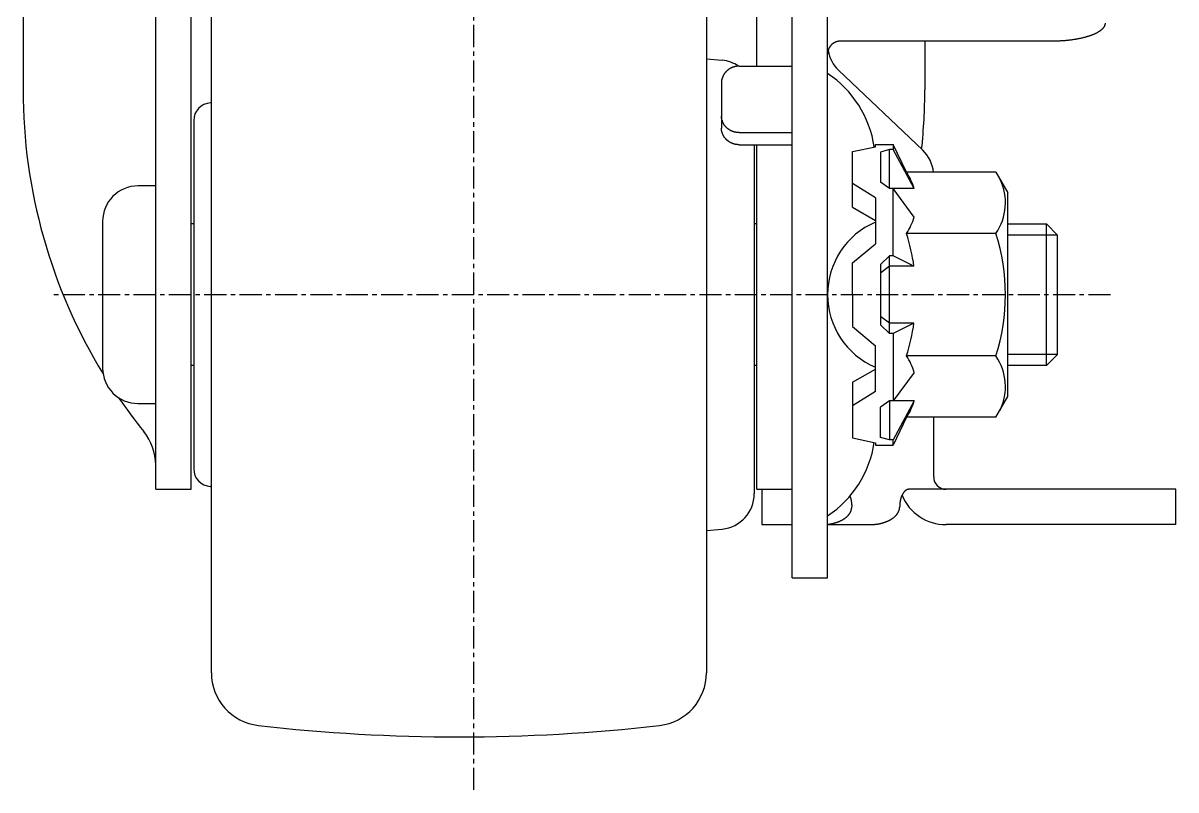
# Model space of a CAD drawing. Extents: x -3218 to -3003, y -139 to 185.
# Drawn here: x -3211 to -3145.8, y -15.2 to 28.2 of the extents above; entities that cross this region are included whole.
import ezdxf

# ---------------------------------------------------------------- set-up
doc = ezdxf.new("R2010")
doc.units = 0
doc.linetypes.add('CENTER', pattern=[2, 1.25, -0.25, 0.25, -0.25])
doc.layers.get('0').update_dxf_attribs({"linetype": 'CONTINUOUS'})
doc.layers.get('DEFPOINTS').update_dxf_attribs({"linetype": 'CONTINUOUS'})
doc.layers.add('CENTER', color=1, linetype='CENTER')

msp = doc.modelspace()

# ---------------------------------------------------------------- linework, layer by layer
at = {"color": 7, "linetype": 'CONTINUOUS'}
for p, q in [((-3211.038, 44.553), (-3211.038, 24.396)), ((-3203.538, 1.813), (-3203.538, 40.853)), ((-3201.538, 1.813), (-3201.538, 40.861)), ((-3169.538, 25.735), (-3169.538, 40.861)), ((-3167.538, -3.187), (-3167.538, 40.853)), ((-3200.388, -8.561), (-3200.388, 34.187)), ((-3172.388, 34.187), (-3172.388, -8.561)), ((-3165.538, -3.187), (-3165.538, 32.22)), ((-3152.838, 27.145), (-3164.838, 27.145)), ((-3160.038, 27.145), (-3160.038, 24.396)), ((-3172.388, 26.146), (-3171.503, 26.064)), ((-3170.538, 25.735), (-3167.538, 25.735)), ((-3160.16, 20.987), (-3164.915, 25.504)), ((-3171.538, 24.796), (-3171.538, 22.232)), ((-3200.388, 23.656), (-3200.44, 23.653)), ((-3201.388, 22.654), (-3201.388, 2.972)), ((-3170.538, 21.976), (-3167.538, 21.976)), ((-3170.538, 21.292), (-3167.538, 21.292)), ((-3169.688, 21.292), (-3169.688, 1.554)), ((-3169.538, 1.813), (-3169.538, 21.292)), ((-3164.138, 20.909), (-3162.838, 21.18)), ((-3164.138, 17.763), (-3164.138, 20.909)), ((-3162.838, 21.18), (-3162.838, 21.313)), ((-3162.838, 21.313), (-3161.838, 21.313)), ((-3162.038, 21.023), (-3162.538, 20.88)), ((-3162.538, 20.88), (-3162.538, 19.167)), ((-3162.038, 18.823), (-3162.038, 21.023)), ((-3161.838, 21.023), (-3162.038, 21.023)), ((-3161.075, 19.741), (-3161.838, 21.313)), ((-3161.838, 21.313), (-3161.838, 21.023)), ((-3160.646, 18.813), (-3161.838, 21.023)), ((-3156.018, 19.741), (-3161.075, 19.741)), ((-3156.018, 19.741), (-3155.338, 18.563)), ((-3203.538, 18.963), (-3204.538, 18.963)), ((-3162.838, 18.295), (-3164.138, 19.105)), ((-3162.038, 18.823), (-3162.538, 19.167)), ((-3162.838, 18.295), (-3162.838, 15.697)), ((-3161.838, 18.823), (-3162.038, 18.823)), ((-3161.838, 15.013), (-3161.838, 18.823)), ((-3160.646, 17.205), (-3161.838, 18.823)), ((-3160.646, 18.813), (-3161.83, 18.813)), ((-3155.338, 7.063), (-3155.338, 18.563)), ((-3164.138, 17.763), (-3162.838, 17.017)), ((-3206.538, 16.963), (-3206.538, 8.663)), ((-3201.388, 16.813), (-3201.538, 16.813)), ((-3169.538, 16.813), (-3169.688, 16.813)), ((-3155.338, 16.813), (-3153.163, 16.813)), ((-3153.163, 8.813), (-3153.163, 16.813)), ((-3153.163, 16.813), (-3152.538, 16.188)), ((-3164.138, 14.617), (-3162.838, 15.697)), ((-3156.018, 16.277), (-3161.075, 16.277)), ((-3152.538, 9.438), (-3152.538, 16.188)), ((-3162.038, 15.013), (-3162.538, 14.526)), ((-3161.838, 15.013), (-3162.038, 15.013)), ((-3162.038, 10.613), (-3162.038, 15.013)), ((-3160.652, 14.421), (-3161.838, 15.013)), ((-3164.138, 12.813), (-3164.138, 14.617)), ((-3162.538, 14.526), (-3162.538, 11.1)), ((-3162.038, 14.421), (-3162.538, 14.037)), ((-3160.652, 14.421), (-3162.038, 14.421)), ((-3164.138, 12.813), (-3164.138, 11.009)), ((-3162.038, 11.205), (-3162.538, 11.589)), ((-3162.038, 10.613), (-3162.538, 11.1)), ((-3160.652, 11.205), (-3162.038, 11.205)), ((-3160.652, 11.205), (-3161.838, 10.613)), ((-3164.138, 11.009), (-3162.838, 9.929)), ((-3161.838, 10.613), (-3162.038, 10.613)), ((-3161.838, 10.613), (-3161.838, 6.803)), ((-3162.838, 7.331), (-3162.838, 9.929)), ((-3156.018, 9.349), (-3161.075, 9.349)), ((-3153.163, 8.813), (-3152.538, 9.438)), ((-3201.388, 8.813), (-3201.538, 8.813)), ((-3169.538, 8.813), (-3169.688, 8.813)), ((-3164.138, 7.863), (-3162.838, 8.609)), ((-3153.163, 8.813), (-3155.338, 8.813)), ((-3164.138, 7.863), (-3164.138, 4.718)), ((-3160.646, 8.421), (-3161.838, 6.803)), ((-3162.838, 7.331), (-3164.138, 6.522)), ((-3204.538, 6.663), (-3203.538, 6.663)), ((-3162.038, 6.803), (-3162.538, 6.46)), ((-3162.038, 6.803), (-3162.038, 4.603)), ((-3161.838, 6.803), (-3162.038, 6.803)), ((-3160.646, 6.813), (-3161.838, 4.603)), ((-3160.646, 6.813), (-3161.83, 6.813)), ((-3156.018, 5.885), (-3155.338, 7.063)), ((-3162.538, 4.746), (-3162.538, 6.46)), ((-3161.075, 5.885), (-3161.838, 4.313)), ((-3156.018, 5.885), (-3161.075, 5.885)), ((-3159.538, 2.513), (-3159.538, 5.885)), ((-3164.138, 4.718), (-3162.838, 4.446)), ((-3162.038, 4.603), (-3162.538, 4.746)), ((-3161.838, 4.603), (-3162.038, 4.603)), ((-3161.838, 4.313), (-3161.838, 4.603)), ((-3162.838, 4.446), (-3162.838, 4.313)), ((-3162.838, 4.313), (-3161.838, 4.313)), ((-3200.388, 1.97), (-3200.44, 1.973)), ((-3203.538, 1.813), (-3201.538, 1.813)), ((-3169.538, 1.813), (-3167.538, 1.813)), ((-3169.254, 1.813), (-3169.254, -0.187)), ((-3145.838, 1.813), (-3160.924, 1.813)), ((-3145.838, -0.187), (-3145.838, 1.813)), ((-3172.388, -0.52), (-3171.503, -0.438)), ((-3169.254, -0.187), (-3167.538, -0.187)), ((-3165.538, -0.187), (-3163.147, -0.187)), ((-3145.838, -0.187), (-3158.838, -0.187)), ((-3167.538, -3.187), (-3165.538, -3.187))]:
    msp.add_line(p, q, dxfattribs=at)
at = {"color": 3, "linetype": 'CONTINUOUS'}
for p, q in [((-3152.538, 16.188), (-3155.338, 16.188)), ((-3152.538, 9.438), (-3155.338, 9.438))]:
    msp.add_line(p, q, dxfattribs=at)
at = {"color": 7, "linetype": 'CONTINUOUS'}
for points in [[(-3149.84, 28.171, 0), (-3149.84, 28.158, 0), (-3149.84, 28.146, 0), (-3149.84, 28.133, 0), (-3149.84, 28.12, 0), (-3149.84, 28.108, 0), (-3149.85, 28.095, 0), (-3149.85, 28.083, 0), (-3149.85, 28.07, 0), (-3149.86, 28.058, 0), (-3149.86, 28.045, 0), (-3149.87, 28.033, 0), (-3149.87, 28.02, 0), (-3149.88, 28.008, 0), (-3149.88, 27.995, 0), (-3149.89, 27.983, 0), (-3149.9, 27.971, 0), (-3149.9, 27.958, 0), (-3149.91, 27.946, 0), (-3149.92, 27.934, 0), (-3149.93, 27.922, 0), (-3149.94, 27.909, 0), (-3149.95, 27.897, 0), (-3149.96, 27.885, 0), (-3149.97, 27.873, 0), (-3149.98, 27.861, 0), (-3149.99, 27.849, 0), (-3150, 27.837, 0), (-3150.01, 27.825, 0), (-3150.03, 27.813, 0), (-3150.04, 27.802, 0), (-3150.05, 27.79, 0), (-3150.07, 27.778, 0), (-3150.08, 27.767, 0), (-3150.1, 27.755, 0), (-3150.11, 27.744, 0), (-3150.13, 27.732, 0), (-3150.14, 27.721, 0), (-3150.16, 27.709, 0), (-3150.17, 27.698, 0), (-3150.19, 27.687, 0), (-3150.21, 27.676, 0), (-3150.23, 27.665, 0), (-3150.25, 27.654, 0), (-3150.26, 27.643, 0), (-3150.28, 27.633, 0), (-3150.3, 27.622, 0), (-3150.32, 27.611, 0), (-3150.34, 27.601, 0), (-3150.36, 27.59, 0), (-3150.39, 27.58, 0), (-3150.41, 27.57, 0), (-3150.43, 27.56, 0), (-3150.45, 27.549, 0), (-3150.47, 27.54, 0), (-3150.5, 27.53, 0), (-3150.52, 27.52, 0), (-3150.54, 27.51, 0), (-3150.57, 27.501, 0), (-3150.59, 27.491, 0), (-3150.61, 27.482, 0), (-3150.64, 27.473, 0), (-3150.67, 27.463, 0), (-3150.69, 27.454, 0), (-3150.72, 27.445, 0), (-3150.74, 27.436, 0), (-3150.77, 27.428, 0), (-3150.8, 27.419, 0), (-3150.82, 27.411, 0), (-3150.85, 27.402, 0), (-3150.88, 27.394, 0), (-3150.91, 27.386, 0), (-3150.93, 27.378, 0), (-3150.96, 27.37, 0), (-3150.99, 27.362, 0), (-3151.02, 27.354, 0), (-3151.05, 27.347, 0), (-3151.08, 27.339, 0), (-3151.11, 27.332, 0), (-3151.14, 27.325, 0), (-3151.17, 27.318, 0), (-3151.2, 27.311, 0), (-3151.23, 27.304, 0), (-3151.26, 27.297, 0), (-3151.3, 27.291, 0), (-3151.33, 27.284, 0), (-3151.36, 27.278, 0), (-3151.39, 27.272, 0), (-3151.42, 27.266, 0), (-3151.46, 27.26, 0), (-3151.49, 27.254, 0), (-3151.52, 27.249, 0), (-3151.56, 27.243, 0), (-3151.59, 27.238, 0), (-3151.62, 27.233, 0), (-3151.66, 27.228, 0), (-3151.69, 27.223, 0), (-3151.72, 27.218, 0), (-3151.76, 27.213, 0), (-3151.79, 27.209, 0), (-3151.83, 27.205, 0), (-3151.86, 27.201, 0), (-3151.9, 27.197, 0), (-3151.93, 27.193, 0), (-3151.97, 27.189, 0), (-3152, 27.185, 0), (-3152.04, 27.182, 0), (-3152.07, 27.179, 0), (-3152.11, 27.175, 0), (-3152.14, 27.172, 0), (-3152.18, 27.17, 0), (-3152.22, 27.167, 0), (-3152.25, 27.165, 0), (-3152.29, 27.162, 0), (-3152.32, 27.16, 0), (-3152.36, 27.158, 0), (-3152.4, 27.156, 0), (-3152.43, 27.154, 0), (-3152.47, 27.152, 0), (-3152.51, 27.151, 0), (-3152.54, 27.15, 0), (-3152.58, 27.149, 0), (-3152.62, 27.148, 0), (-3152.65, 27.147, 0), (-3152.69, 27.146, 0), (-3152.73, 27.145, 0), (-3152.76, 27.145, 0), (-3152.8, 27.145, 0), (-3152.84, 27.145, 0)], [(-3164.84, 27.145, 0), (-3164.85, 27.145, 0), (-3164.86, 27.145, 0), (-3164.86, 27.144, 0), (-3164.87, 27.144, 0), (-3164.88, 27.143, 0), (-3164.89, 27.143, 0), (-3164.9, 27.142, 0), (-3164.91, 27.141, 0), (-3164.91, 27.14, 0), (-3164.92, 27.139, 0), (-3164.93, 27.138, 0), (-3164.94, 27.137, 0), (-3164.95, 27.135, 0), (-3164.96, 27.134, 0), (-3164.97, 27.132, 0), (-3164.97, 27.131, 0), (-3164.98, 27.129, 0), (-3164.99, 27.127, 0), (-3165, 27.125, 0), (-3165.01, 27.123, 0), (-3165.02, 27.12, 0), (-3165.02, 27.118, 0), (-3165.03, 27.116, 0), (-3165.04, 27.113, 0), (-3165.05, 27.11, 0), (-3165.06, 27.108, 0), (-3165.07, 27.105, 0), (-3165.07, 27.102, 0), (-3165.08, 27.099, 0), (-3165.09, 27.095, 0), (-3165.1, 27.092, 0), (-3165.11, 27.088, 0), (-3165.11, 27.085, 0), (-3165.12, 27.081, 0), (-3165.13, 27.078, 0), (-3165.14, 27.074, 0), (-3165.14, 27.07, 0), (-3165.15, 27.066, 0), (-3165.16, 27.062, 0), (-3165.17, 27.058, 0), (-3165.18, 27.053, 0), (-3165.18, 27.049, 0), (-3165.19, 27.044, 0), (-3165.2, 27.04, 0), (-3165.21, 27.035, 0), (-3165.21, 27.03, 0), (-3165.22, 27.025, 0), (-3165.23, 27.02, 0), (-3165.23, 27.015, 0), (-3165.24, 27.01, 0), (-3165.25, 27.005, 0), (-3165.25, 26.999, 0), (-3165.26, 26.994, 0), (-3165.27, 26.988, 0), (-3165.28, 26.983, 0), (-3165.28, 26.977, 0), (-3165.29, 26.971, 0), (-3165.3, 26.965, 0), (-3165.3, 26.959, 0), (-3165.31, 26.953, 0), (-3165.31, 26.947, 0), (-3165.32, 26.941, 0), (-3165.33, 26.935, 0), (-3165.33, 26.928, 0), (-3165.34, 26.922, 0), (-3165.34, 26.915, 0), (-3165.35, 26.909, 0), (-3165.36, 26.902, 0), (-3165.36, 26.895, 0), (-3165.37, 26.888, 0), (-3165.37, 26.881, 0), (-3165.38, 26.875, 0), (-3165.38, 26.867, 0), (-3165.39, 26.86, 0), (-3165.39, 26.853, 0), (-3165.4, 26.846, 0), (-3165.41, 26.839, 0), (-3165.41, 26.831, 0), (-3165.42, 26.824, 0), (-3165.42, 26.816, 0), (-3165.42, 26.809, 0), (-3165.43, 26.801, 0), (-3165.43, 26.793, 0), (-3165.44, 26.786, 0), (-3165.44, 26.778, 0), (-3165.45, 26.77, 0), (-3165.45, 26.762, 0), (-3165.46, 26.754, 0), (-3165.46, 26.746, 0), (-3165.46, 26.738, 0), (-3165.47, 26.73, 0), (-3165.47, 26.722, 0), (-3165.47, 26.713, 0), (-3165.48, 26.705, 0), (-3165.48, 26.697, 0), (-3165.48, 26.689, 0), (-3165.49, 26.68, 0), (-3165.49, 26.672, 0), (-3165.49, 26.663, 0), (-3165.5, 26.655, 0), (-3165.5, 26.646, 0), (-3165.5, 26.637, 0), (-3165.51, 26.629, 0), (-3165.51, 26.62, 0), (-3165.51, 26.611, 0), (-3165.51, 26.603, 0), (-3165.51, 26.594, 0), (-3165.52, 26.585, 0), (-3165.52, 26.576, 0), (-3165.52, 26.568, 0), (-3165.52, 26.559, 0), (-3165.52, 26.55, 0), (-3165.53, 26.541, 0), (-3165.53, 26.532, 0), (-3165.53, 26.523, 0), (-3165.53, 26.514, 0), (-3165.53, 26.505, 0), (-3165.53, 26.496, 0), (-3165.53, 26.487, 0), (-3165.53, 26.478, 0), (-3165.54, 26.469, 0), (-3165.54, 26.46, 0), (-3165.54, 26.451, 0), (-3165.54, 26.442, 0), (-3165.54, 26.433, 0), (-3165.54, 26.424, 0), (-3165.54, 26.415, 0), (-3165.54, 26.406, 0)], [(-3170.54, 25.735, 0), (-3170.55, 25.735, 0), (-3170.56, 25.735, 0), (-3170.57, 25.735, 0), (-3170.59, 25.734, 0), (-3170.6, 25.733, 0), (-3170.61, 25.733, 0), (-3170.62, 25.732, 0), (-3170.64, 25.731, 0), (-3170.65, 25.73, 0), (-3170.66, 25.728, 0), (-3170.67, 25.727, 0), (-3170.68, 25.725, 0), (-3170.7, 25.723, 0), (-3170.71, 25.721, 0), (-3170.72, 25.719, 0), (-3170.73, 25.717, 0), (-3170.74, 25.715, 0), (-3170.76, 25.712, 0), (-3170.77, 25.71, 0), (-3170.78, 25.707, 0), (-3170.79, 25.704, 0), (-3170.8, 25.701, 0), (-3170.82, 25.698, 0), (-3170.83, 25.695, 0), (-3170.84, 25.691, 0), (-3170.85, 25.688, 0), (-3170.86, 25.684, 0), (-3170.87, 25.68, 0), (-3170.89, 25.676, 0), (-3170.9, 25.672, 0), (-3170.91, 25.668, 0), (-3170.92, 25.664, 0), (-3170.93, 25.659, 0), (-3170.94, 25.655, 0), (-3170.95, 25.65, 0), (-3170.97, 25.645, 0), (-3170.98, 25.64, 0), (-3170.99, 25.635, 0), (-3171, 25.63, 0), (-3171.01, 25.624, 0), (-3171.02, 25.619, 0), (-3171.03, 25.613, 0), (-3171.04, 25.607, 0), (-3171.05, 25.602, 0), (-3171.06, 25.596, 0), (-3171.07, 25.589, 0), (-3171.08, 25.583, 0), (-3171.09, 25.577, 0), (-3171.1, 25.57, 0), (-3171.11, 25.564, 0), (-3171.12, 25.557, 0), (-3171.13, 25.55, 0), (-3171.14, 25.543, 0), (-3171.15, 25.536, 0), (-3171.16, 25.529, 0), (-3171.17, 25.522, 0), (-3171.18, 25.515, 0), (-3171.19, 25.507, 0), (-3171.2, 25.5, 0), (-3171.21, 25.492, 0), (-3171.22, 25.484, 0), (-3171.23, 25.476, 0), (-3171.24, 25.468, 0), (-3171.24, 25.46, 0), (-3171.25, 25.452, 0), (-3171.26, 25.444, 0), (-3171.27, 25.435, 0), (-3171.28, 25.427, 0), (-3171.29, 25.418, 0), (-3171.3, 25.409, 0), (-3171.3, 25.401, 0), (-3171.31, 25.392, 0), (-3171.32, 25.383, 0), (-3171.33, 25.374, 0), (-3171.33, 25.364, 0), (-3171.34, 25.355, 0), (-3171.35, 25.346, 0), (-3171.36, 25.337, 0), (-3171.36, 25.327, 0), (-3171.37, 25.318, 0), (-3171.38, 25.308, 0), (-3171.38, 25.298, 0), (-3171.39, 25.288, 0), (-3171.4, 25.279, 0), (-3171.4, 25.269, 0), (-3171.41, 25.259, 0), (-3171.41, 25.249, 0), (-3171.42, 25.238, 0), (-3171.43, 25.228, 0), (-3171.43, 25.218, 0), (-3171.44, 25.208, 0), (-3171.44, 25.197, 0), (-3171.45, 25.187, 0), (-3171.45, 25.176, 0), (-3171.46, 25.166, 0), (-3171.46, 25.155, 0), (-3171.47, 25.145, 0), (-3171.47, 25.134, 0), (-3171.48, 25.123, 0), (-3171.48, 25.112, 0), (-3171.48, 25.101, 0), (-3171.49, 25.09, 0), (-3171.49, 25.079, 0), (-3171.49, 25.068, 0), (-3171.5, 25.057, 0), (-3171.5, 25.046, 0), (-3171.5, 25.035, 0), (-3171.51, 25.024, 0), (-3171.51, 25.013, 0), (-3171.51, 25.001, 0), (-3171.52, 24.99, 0), (-3171.52, 24.979, 0), (-3171.52, 24.968, 0), (-3171.52, 24.956, 0), (-3171.53, 24.945, 0), (-3171.53, 24.933, 0), (-3171.53, 24.922, 0), (-3171.53, 24.911, 0), (-3171.53, 24.899, 0), (-3171.53, 24.888, 0), (-3171.53, 24.876, 0), (-3171.54, 24.865, 0), (-3171.54, 24.853, 0), (-3171.54, 24.842, 0), (-3171.54, 24.83, 0), (-3171.54, 24.819, 0), (-3171.54, 24.807, 0), (-3171.54, 24.796, 0)], [(-3170.54, 21.977, 0), (-3170.55, 21.977, 0), (-3170.56, 21.977, 0), (-3170.57, 21.977, 0), (-3170.59, 21.978, 0), (-3170.6, 21.978, 0), (-3170.61, 21.979, 0), (-3170.62, 21.98, 0), (-3170.64, 21.981, 0), (-3170.65, 21.982, 0), (-3170.66, 21.983, 0), (-3170.67, 21.985, 0), (-3170.68, 21.987, 0), (-3170.7, 21.988, 0), (-3170.71, 21.99, 0), (-3170.72, 21.992, 0), (-3170.73, 21.994, 0), (-3170.74, 21.997, 0), (-3170.76, 21.999, 0), (-3170.77, 22.002, 0), (-3170.78, 22.005, 0), (-3170.79, 22.008, 0), (-3170.8, 22.011, 0), (-3170.82, 22.014, 0), (-3170.83, 22.017, 0), (-3170.84, 22.02, 0), (-3170.85, 22.024, 0), (-3170.86, 22.028, 0), (-3170.87, 22.031, 0), (-3170.89, 22.035, 0), (-3170.9, 22.039, 0), (-3170.91, 22.044, 0), (-3170.92, 22.048, 0), (-3170.93, 22.052, 0), (-3170.94, 22.057, 0), (-3170.95, 22.062, 0), (-3170.97, 22.067, 0), (-3170.98, 22.072, 0), (-3170.99, 22.077, 0), (-3171, 22.082, 0), (-3171.01, 22.087, 0), (-3171.02, 22.093, 0), (-3171.03, 22.099, 0), (-3171.04, 22.104, 0), (-3171.05, 22.11, 0), (-3171.06, 22.116, 0), (-3171.07, 22.122, 0), (-3171.08, 22.128, 0), (-3171.09, 22.135, 0), (-3171.1, 22.141, 0), (-3171.11, 22.148, 0), (-3171.12, 22.155, 0), (-3171.13, 22.161, 0), (-3171.14, 22.168, 0), (-3171.15, 22.175, 0), (-3171.16, 22.183, 0), (-3171.17, 22.19, 0), (-3171.18, 22.197, 0), (-3171.19, 22.205, 0), (-3171.2, 22.212, 0), (-3171.21, 22.22, 0), (-3171.22, 22.228, 0), (-3171.23, 22.236, 0), (-3171.24, 22.244, 0), (-3171.24, 22.252, 0), (-3171.25, 22.26, 0), (-3171.26, 22.268, 0), (-3171.27, 22.277, 0), (-3171.28, 22.285, 0), (-3171.29, 22.294, 0), (-3171.3, 22.302, 0), (-3171.3, 22.311, 0), (-3171.31, 22.32, 0), (-3171.32, 22.329, 0), (-3171.33, 22.338, 0), (-3171.33, 22.347, 0), (-3171.34, 22.356, 0), (-3171.35, 22.366, 0), (-3171.36, 22.375, 0), (-3171.36, 22.384, 0), (-3171.37, 22.394, 0), (-3171.38, 22.404, 0), (-3171.38, 22.413, 0), (-3171.39, 22.423, 0), (-3171.4, 22.433, 0), (-3171.4, 22.443, 0), (-3171.41, 22.453, 0), (-3171.41, 22.463, 0), (-3171.42, 22.473, 0), (-3171.43, 22.483, 0), (-3171.43, 22.494, 0), (-3171.44, 22.504, 0), (-3171.44, 22.514, 0), (-3171.45, 22.525, 0), (-3171.45, 22.535, 0), (-3171.46, 22.546, 0), (-3171.46, 22.557, 0), (-3171.47, 22.567, 0), (-3171.47, 22.578, 0), (-3171.48, 22.589, 0), (-3171.48, 22.6, 0), (-3171.48, 22.61, 0), (-3171.49, 22.621, 0), (-3171.49, 22.632, 0), (-3171.49, 22.643, 0), (-3171.5, 22.654, 0), (-3171.5, 22.666, 0), (-3171.5, 22.677, 0), (-3171.51, 22.688, 0), (-3171.51, 22.699, 0), (-3171.51, 22.71, 0), (-3171.52, 22.721, 0), (-3171.52, 22.733, 0), (-3171.52, 22.744, 0), (-3171.52, 22.756, 0), (-3171.53, 22.767, 0), (-3171.53, 22.778, 0), (-3171.53, 22.79, 0), (-3171.53, 22.801, 0), (-3171.53, 22.813, 0), (-3171.53, 22.824, 0), (-3171.53, 22.835, 0), (-3171.54, 22.847, 0), (-3171.54, 22.858, 0), (-3171.54, 22.87, 0), (-3171.54, 22.882, 0), (-3171.54, 22.893, 0), (-3171.54, 22.905, 0), (-3171.54, 22.916, 0)], [(-3170.54, 21.292, 0), (-3170.55, 21.293, 0), (-3170.56, 21.293, 0), (-3170.57, 21.293, 0), (-3170.59, 21.294, 0), (-3170.6, 21.294, 0), (-3170.61, 21.295, 0), (-3170.62, 21.296, 0), (-3170.64, 21.297, 0), (-3170.65, 21.298, 0), (-3170.66, 21.299, 0), (-3170.67, 21.301, 0), (-3170.68, 21.303, 0), (-3170.7, 21.304, 0), (-3170.71, 21.306, 0), (-3170.72, 21.308, 0), (-3170.73, 21.311, 0), (-3170.74, 21.313, 0), (-3170.76, 21.315, 0), (-3170.77, 21.318, 0), (-3170.78, 21.321, 0), (-3170.79, 21.323, 0), (-3170.8, 21.326, 0), (-3170.82, 21.33, 0), (-3170.83, 21.333, 0), (-3170.84, 21.336, 0), (-3170.85, 21.34, 0), (-3170.86, 21.343, 0), (-3170.87, 21.347, 0), (-3170.89, 21.351, 0), (-3170.9, 21.355, 0), (-3170.91, 21.36, 0), (-3170.92, 21.364, 0), (-3170.93, 21.368, 0), (-3170.94, 21.373, 0), (-3170.95, 21.378, 0), (-3170.97, 21.383, 0), (-3170.98, 21.388, 0), (-3170.99, 21.393, 0), (-3171, 21.398, 0), (-3171.01, 21.403, 0), (-3171.02, 21.409, 0), (-3171.03, 21.415, 0), (-3171.04, 21.42, 0), (-3171.05, 21.426, 0), (-3171.06, 21.432, 0), (-3171.07, 21.438, 0), (-3171.08, 21.444, 0), (-3171.09, 21.451, 0), (-3171.1, 21.457, 0), (-3171.11, 21.464, 0), (-3171.12, 21.471, 0), (-3171.13, 21.477, 0), (-3171.14, 21.484, 0), (-3171.15, 21.491, 0), (-3171.16, 21.498, 0), (-3171.17, 21.506, 0), (-3171.18, 21.513, 0), (-3171.19, 21.521, 0), (-3171.2, 21.528, 0), (-3171.21, 21.536, 0), (-3171.22, 21.544, 0), (-3171.23, 21.552, 0), (-3171.24, 21.56, 0), (-3171.24, 21.568, 0), (-3171.25, 21.576, 0), (-3171.26, 21.584, 0), (-3171.27, 21.593, 0), (-3171.28, 21.601, 0), (-3171.29, 21.61, 0), (-3171.3, 21.618, 0), (-3171.3, 21.627, 0), (-3171.31, 21.636, 0), (-3171.32, 21.645, 0), (-3171.33, 21.654, 0), (-3171.33, 21.663, 0), (-3171.34, 21.672, 0), (-3171.35, 21.682, 0), (-3171.36, 21.691, 0), (-3171.36, 21.701, 0), (-3171.37, 21.71, 0), (-3171.38, 21.72, 0), (-3171.38, 21.729, 0), (-3171.39, 21.739, 0), (-3171.4, 21.749, 0), (-3171.4, 21.759, 0), (-3171.41, 21.769, 0), (-3171.41, 21.779, 0), (-3171.42, 21.789, 0), (-3171.43, 21.799, 0), (-3171.43, 21.81, 0), (-3171.44, 21.82, 0), (-3171.44, 21.83, 0), (-3171.45, 21.841, 0), (-3171.45, 21.851, 0), (-3171.46, 21.862, 0), (-3171.46, 21.872, 0), (-3171.47, 21.883, 0), (-3171.47, 21.894, 0), (-3171.48, 21.905, 0), (-3171.48, 21.916, 0), (-3171.48, 21.926, 0), (-3171.49, 21.937, 0), (-3171.49, 21.948, 0), (-3171.49, 21.959, 0), (-3171.5, 21.97, 0), (-3171.5, 21.982, 0), (-3171.5, 21.993, 0), (-3171.51, 22.004, 0), (-3171.51, 22.015, 0), (-3171.51, 22.026, 0), (-3171.52, 22.038, 0), (-3171.52, 22.049, 0), (-3171.52, 22.06, 0), (-3171.52, 22.072, 0), (-3171.53, 22.083, 0), (-3171.53, 22.094, 0), (-3171.53, 22.106, 0), (-3171.53, 22.117, 0), (-3171.53, 22.128, 0), (-3171.53, 22.14, 0), (-3171.53, 22.151, 0), (-3171.54, 22.163, 0), (-3171.54, 22.174, 0), (-3171.54, 22.186, 0), (-3171.54, 22.198, 0), (-3171.54, 22.209, 0), (-3171.54, 22.221, 0), (-3171.54, 22.232, 0)], [(-3164.28, 1.42, 0), (-3164.28, 1.416, 0), (-3164.28, 1.412, 0), (-3164.28, 1.408, 0), (-3164.27, 1.404, 0), (-3164.27, 1.4, 0), (-3164.27, 1.396, 0), (-3164.27, 1.391, 0), (-3164.27, 1.387, 0), (-3164.27, 1.383, 0), (-3164.27, 1.379, 0), (-3164.26, 1.375, 0), (-3164.26, 1.37, 0), (-3164.26, 1.366, 0), (-3164.26, 1.362, 0), (-3164.26, 1.358, 0), (-3164.26, 1.353, 0), (-3164.25, 1.349, 0), (-3164.25, 1.345, 0), (-3164.25, 1.34, 0), (-3164.25, 1.336, 0), (-3164.25, 1.332, 0), (-3164.25, 1.327, 0), (-3164.25, 1.323, 0), (-3164.24, 1.319, 0), (-3164.24, 1.314, 0), (-3164.24, 1.31, 0), (-3164.24, 1.305, 0), (-3164.24, 1.301, 0), (-3164.24, 1.297, 0), (-3164.24, 1.292, 0), (-3164.24, 1.288, 0), (-3164.23, 1.283, 0), (-3164.23, 1.279, 0), (-3164.23, 1.274, 0), (-3164.23, 1.27, 0), (-3164.23, 1.265, 0), (-3164.23, 1.26, 0), (-3164.23, 1.256, 0), (-3164.23, 1.251, 0), (-3164.22, 1.247, 0), (-3164.22, 1.242, 0), (-3164.22, 1.238, 0), (-3164.22, 1.233, 0), (-3164.22, 1.228, 0), (-3164.22, 1.224, 0), (-3164.22, 1.219, 0), (-3164.22, 1.214, 0), (-3164.21, 1.21, 0), (-3164.21, 1.205, 0), (-3164.21, 1.2, 0), (-3164.21, 1.196, 0), (-3164.21, 1.191, 0), (-3164.21, 1.186, 0), (-3164.21, 1.181, 0), (-3164.21, 1.177, 0), (-3164.21, 1.172, 0), (-3164.21, 1.167, 0), (-3164.2, 1.162, 0), (-3164.2, 1.158, 0), (-3164.2, 1.153, 0), (-3164.2, 1.148, 0), (-3164.2, 1.143, 0), (-3164.2, 1.138, 0), (-3164.2, 1.134, 0), (-3164.2, 1.129, 0), (-3164.2, 1.124, 0), (-3164.2, 1.119, 0), (-3164.2, 1.114, 0), (-3164.19, 1.109, 0), (-3164.19, 1.104, 0), (-3164.19, 1.1, 0), (-3164.19, 1.095, 0), (-3164.19, 1.09, 0), (-3164.19, 1.085, 0), (-3164.19, 1.08, 0), (-3164.19, 1.075, 0), (-3164.19, 1.07, 0), (-3164.19, 1.065, 0), (-3164.19, 1.06, 0), (-3164.19, 1.055, 0), (-3164.19, 1.05, 0), (-3164.19, 1.045, 0), (-3164.18, 1.04, 0), (-3164.18, 1.035, 0), (-3164.18, 1.03, 0), (-3164.18, 1.026, 0), (-3164.18, 1.021, 0), (-3164.18, 1.016, 0), (-3164.18, 1.011, 0), (-3164.18, 1.006, 0), (-3164.18, 1.001, 0), (-3164.18, 0.996, 0), (-3164.18, 0.991, 0), (-3164.18, 0.986, 0), (-3164.18, 0.98, 0), (-3164.18, 0.975, 0), (-3164.18, 0.97, 0), (-3164.18, 0.965, 0), (-3164.18, 0.96, 0), (-3164.18, 0.955, 0), (-3164.18, 0.95, 0), (-3164.18, 0.945, 0), (-3164.17, 0.94, 0), (-3164.17, 0.935, 0), (-3164.17, 0.93, 0), (-3164.17, 0.925, 0), (-3164.17, 0.92, 0), (-3164.17, 0.915, 0), (-3164.17, 0.91, 0), (-3164.17, 0.905, 0), (-3164.17, 0.9, 0), (-3164.17, 0.895, 0), (-3164.17, 0.889, 0), (-3164.17, 0.884, 0), (-3164.17, 0.879, 0), (-3164.17, 0.874, 0), (-3164.17, 0.869, 0), (-3164.17, 0.864, 0), (-3164.17, 0.859, 0), (-3164.17, 0.854, 0), (-3164.17, 0.849, 0), (-3164.17, 0.844, 0), (-3164.17, 0.839, 0), (-3164.17, 0.833, 0), (-3164.17, 0.828, 0), (-3164.17, 0.823, 0), (-3164.17, 0.818, 0), (-3164.17, 0.813, 0)], [(-3160.92, 1.813, 0), (-3160.93, 1.813, 0), (-3160.94, 1.813, 0), (-3160.94, 1.812, 0), (-3160.95, 1.812, 0), (-3160.96, 1.811, 0), (-3160.96, 1.81, 0), (-3160.97, 1.809, 0), (-3160.98, 1.808, 0), (-3160.98, 1.807, 0), (-3160.99, 1.806, 0), (-3161, 1.804, 0), (-3161, 1.802, 0), (-3161.01, 1.8, 0), (-3161.02, 1.798, 0), (-3161.02, 1.796, 0), (-3161.03, 1.794, 0), (-3161.04, 1.791, 0), (-3161.04, 1.789, 0), (-3161.05, 1.786, 0), (-3161.06, 1.783, 0), (-3161.06, 1.78, 0), (-3161.07, 1.777, 0), (-3161.07, 1.774, 0), (-3161.08, 1.77, 0), (-3161.09, 1.766, 0), (-3161.09, 1.763, 0), (-3161.1, 1.759, 0), (-3161.11, 1.755, 0), (-3161.11, 1.75, 0), (-3161.12, 1.746, 0), (-3161.12, 1.742, 0), (-3161.13, 1.737, 0), (-3161.14, 1.732, 0), (-3161.14, 1.727, 0), (-3161.15, 1.722, 0), (-3161.15, 1.717, 0), (-3161.16, 1.712, 0), (-3161.17, 1.706, 0), (-3161.17, 1.701, 0), (-3161.18, 1.695, 0), (-3161.18, 1.689, 0), (-3161.19, 1.683, 0), (-3161.2, 1.677, 0), (-3161.2, 1.671, 0), (-3161.21, 1.664, 0), (-3161.21, 1.658, 0), (-3161.22, 1.651, 0), (-3161.22, 1.645, 0), (-3161.23, 1.638, 0), (-3161.24, 1.631, 0), (-3161.24, 1.624, 0), (-3161.25, 1.616, 0), (-3161.25, 1.609, 0), (-3161.26, 1.601, 0), (-3161.26, 1.594, 0), (-3161.27, 1.586, 0), (-3161.27, 1.578, 0), (-3161.28, 1.57, 0), (-3161.28, 1.562, 0), (-3161.29, 1.554, 0), (-3161.29, 1.546, 0), (-3161.3, 1.537, 0), (-3161.3, 1.529, 0), (-3161.31, 1.52, 0), (-3161.31, 1.511, 0), (-3161.32, 1.503, 0), (-3161.32, 1.494, 0), (-3161.32, 1.485, 0), (-3161.33, 1.476, 0), (-3161.33, 1.466, 0), (-3161.34, 1.457, 0), (-3161.34, 1.447, 0), (-3161.35, 1.438, 0), (-3161.35, 1.428, 0), (-3161.35, 1.419, 0), (-3161.36, 1.409, 0), (-3161.36, 1.399, 0), (-3161.37, 1.389, 0), (-3161.37, 1.379, 0), (-3161.37, 1.369, 0), (-3161.38, 1.358, 0), (-3161.38, 1.348, 0), (-3161.38, 1.338, 0), (-3161.39, 1.327, 0), (-3161.39, 1.317, 0), (-3161.39, 1.306, 0), (-3161.4, 1.295, 0), (-3161.4, 1.284, 0), (-3161.4, 1.274, 0), (-3161.41, 1.263, 0), (-3161.41, 1.252, 0), (-3161.41, 1.241, 0), (-3161.42, 1.23, 0), (-3161.42, 1.218, 0), (-3161.42, 1.207, 0), (-3161.42, 1.196, 0), (-3161.43, 1.184, 0), (-3161.43, 1.173, 0), (-3161.43, 1.162, 0), (-3161.43, 1.15, 0), (-3161.44, 1.138, 0), (-3161.44, 1.127, 0), (-3161.44, 1.115, 0), (-3161.44, 1.103, 0), (-3161.44, 1.092, 0), (-3161.45, 1.08, 0), (-3161.45, 1.068, 0), (-3161.45, 1.056, 0), (-3161.45, 1.044, 0), (-3161.45, 1.032, 0), (-3161.45, 1.02, 0), (-3161.45, 1.008, 0), (-3161.46, 0.996, 0), (-3161.46, 0.984, 0), (-3161.46, 0.972, 0), (-3161.46, 0.96, 0), (-3161.46, 0.948, 0), (-3161.46, 0.935, 0), (-3161.46, 0.923, 0), (-3161.46, 0.911, 0), (-3161.46, 0.899, 0), (-3161.46, 0.887, 0), (-3161.46, 0.874, 0), (-3161.46, 0.862, 0), (-3161.46, 0.85, 0), (-3161.46, 0.838, 0), (-3161.46, 0.825, 0), (-3161.46, 0.813, 0)], [(-3165.54, -0.169, 0), (-3165.52, -0.167, 0), (-3165.5, -0.165, 0), (-3165.48, -0.163, 0), (-3165.47, -0.16, 0), (-3165.45, -0.158, 0), (-3165.43, -0.155, 0), (-3165.41, -0.152, 0), (-3165.4, -0.149, 0), (-3165.38, -0.146, 0), (-3165.36, -0.143, 0), (-3165.34, -0.14, 0), (-3165.33, -0.137, 0), (-3165.31, -0.133, 0), (-3165.29, -0.13, 0), (-3165.28, -0.126, 0), (-3165.26, -0.122, 0), (-3165.24, -0.119, 0), (-3165.22, -0.115, 0), (-3165.21, -0.111, 0), (-3165.19, -0.106, 0), (-3165.17, -0.102, 0), (-3165.16, -0.098, 0), (-3165.14, -0.093, 0), (-3165.12, -0.089, 0), (-3165.11, -0.084, 0), (-3165.09, -0.079, 0), (-3165.08, -0.074, 0), (-3165.06, -0.069, 0), (-3165.04, -0.064, 0), (-3165.03, -0.059, 0), (-3165.01, -0.053, 0), (-3165, -0.048, 0), (-3164.98, -0.042, 0), (-3164.97, -0.037, 0), (-3164.95, -0.031, 0), (-3164.93, -0.025, 0), (-3164.92, -0.019, 0), (-3164.9, -0.013, 0), (-3164.89, -0.007, 0), (-3164.87, -0.001, 0), (-3164.86, 0.006, 0), (-3164.85, 0.012, 0), (-3164.83, 0.019, 0), (-3164.82, 0.025, 0), (-3164.8, 0.032, 0), (-3164.79, 0.039, 0), (-3164.77, 0.046, 0), (-3164.76, 0.053, 0), (-3164.75, 0.06, 0), (-3164.73, 0.067, 0), (-3164.72, 0.074, 0), (-3164.71, 0.081, 0), (-3164.69, 0.089, 0), (-3164.68, 0.096, 0), (-3164.67, 0.104, 0), (-3164.65, 0.111, 0), (-3164.64, 0.119, 0), (-3164.63, 0.127, 0), (-3164.62, 0.135, 0), (-3164.6, 0.143, 0), (-3164.59, 0.151, 0), (-3164.58, 0.159, 0), (-3164.57, 0.167, 0), (-3164.56, 0.176, 0), (-3164.55, 0.184, 0), (-3164.53, 0.192, 0), (-3164.52, 0.201, 0), (-3164.51, 0.209, 0), (-3164.5, 0.218, 0), (-3164.49, 0.227, 0), (-3164.48, 0.236, 0), (-3164.47, 0.244, 0), (-3164.46, 0.253, 0), (-3164.45, 0.262, 0), (-3164.44, 0.271, 0), (-3164.43, 0.28, 0), (-3164.42, 0.29, 0), (-3164.41, 0.299, 0), (-3164.4, 0.308, 0), (-3164.39, 0.318, 0), (-3164.38, 0.327, 0), (-3164.37, 0.336, 0), (-3164.37, 0.346, 0), (-3164.36, 0.355, 0), (-3164.35, 0.365, 0), (-3164.34, 0.375, 0), (-3164.33, 0.385, 0), (-3164.33, 0.394, 0), (-3164.32, 0.404, 0), (-3164.31, 0.414, 0), (-3164.3, 0.424, 0), (-3164.3, 0.434, 0), (-3164.29, 0.444, 0), (-3164.28, 0.454, 0), (-3164.28, 0.464, 0), (-3164.27, 0.474, 0), (-3164.26, 0.484, 0), (-3164.26, 0.495, 0), (-3164.25, 0.505, 0), (-3164.25, 0.515, 0), (-3164.24, 0.526, 0), (-3164.24, 0.536, 0), (-3164.23, 0.546, 0), (-3164.23, 0.557, 0), (-3164.22, 0.567, 0), (-3164.22, 0.578, 0), (-3164.21, 0.588, 0), (-3164.21, 0.599, 0), (-3164.21, 0.609, 0), (-3164.2, 0.62, 0), (-3164.2, 0.63, 0), (-3164.2, 0.641, 0), (-3164.19, 0.652, 0), (-3164.19, 0.662, 0), (-3164.19, 0.673, 0), (-3164.18, 0.684, 0), (-3164.18, 0.695, 0), (-3164.18, 0.705, 0), (-3164.18, 0.716, 0), (-3164.18, 0.727, 0), (-3164.18, 0.738, 0), (-3164.17, 0.748, 0), (-3164.17, 0.759, 0), (-3164.17, 0.77, 0), (-3164.17, 0.781, 0), (-3164.17, 0.791, 0), (-3164.17, 0.802, 0), (-3164.17, 0.813, 0)], [(-3163.15, -0.187, 0), (-3163.13, -0.187, 0), (-3163.11, -0.187, 0), (-3163.08, -0.186, 0), (-3163.06, -0.186, 0), (-3163.04, -0.185, 0), (-3163.02, -0.184, 0), (-3163, -0.183, 0), (-3162.98, -0.182, 0), (-3162.96, -0.181, 0), (-3162.94, -0.179, 0), (-3162.92, -0.178, 0), (-3162.9, -0.176, 0), (-3162.88, -0.174, 0), (-3162.86, -0.172, 0), (-3162.84, -0.17, 0), (-3162.82, -0.168, 0), (-3162.8, -0.165, 0), (-3162.78, -0.163, 0), (-3162.76, -0.16, 0), (-3162.74, -0.157, 0), (-3162.72, -0.154, 0), (-3162.7, -0.151, 0), (-3162.68, -0.147, 0), (-3162.66, -0.144, 0), (-3162.64, -0.14, 0), (-3162.62, -0.136, 0), (-3162.6, -0.133, 0), (-3162.58, -0.128, 0), (-3162.56, -0.124, 0), (-3162.54, -0.12, 0), (-3162.52, -0.115, 0), (-3162.5, -0.111, 0), (-3162.48, -0.106, 0), (-3162.47, -0.101, 0), (-3162.45, -0.096, 0), (-3162.43, -0.091, 0), (-3162.41, -0.086, 0), (-3162.39, -0.08, 0), (-3162.37, -0.075, 0), (-3162.35, -0.069, 0), (-3162.34, -0.063, 0), (-3162.32, -0.057, 0), (-3162.3, -0.051, 0), (-3162.28, -0.045, 0), (-3162.26, -0.038, 0), (-3162.25, -0.032, 0), (-3162.23, -0.025, 0), (-3162.21, -0.018, 0), (-3162.2, -0.011, 0), (-3162.18, -0.004, 0), (-3162.16, 0.003, 0), (-3162.14, 0.01, 0), (-3162.13, 0.017, 0), (-3162.11, 0.025, 0), (-3162.1, 0.032, 0), (-3162.08, 0.04, 0), (-3162.06, 0.048, 0), (-3162.05, 0.056, 0), (-3162.03, 0.064, 0), (-3162.02, 0.072, 0), (-3162, 0.08, 0), (-3161.99, 0.089, 0), (-3161.97, 0.097, 0), (-3161.96, 0.106, 0), (-3161.94, 0.115, 0), (-3161.93, 0.124, 0), (-3161.91, 0.132, 0), (-3161.9, 0.142, 0), (-3161.89, 0.151, 0), (-3161.87, 0.16, 0), (-3161.86, 0.169, 0), (-3161.85, 0.179, 0), (-3161.83, 0.188, 0), (-3161.82, 0.198, 0), (-3161.81, 0.208, 0), (-3161.8, 0.217, 0), (-3161.78, 0.227, 0), (-3161.77, 0.237, 0), (-3161.76, 0.247, 0), (-3161.75, 0.258, 0), (-3161.74, 0.268, 0), (-3161.73, 0.278, 0), (-3161.71, 0.288, 0), (-3161.7, 0.299, 0), (-3161.69, 0.31, 0), (-3161.68, 0.32, 0), (-3161.67, 0.331, 0), (-3161.66, 0.342, 0), (-3161.65, 0.353, 0), (-3161.64, 0.363, 0), (-3161.64, 0.374, 0), (-3161.63, 0.386, 0), (-3161.62, 0.397, 0), (-3161.61, 0.408, 0), (-3161.6, 0.419, 0), (-3161.59, 0.43, 0), (-3161.58, 0.442, 0), (-3161.58, 0.453, 0), (-3161.57, 0.465, 0), (-3161.56, 0.476, 0), (-3161.56, 0.488, 0), (-3161.55, 0.499, 0), (-3161.54, 0.511, 0), (-3161.54, 0.523, 0), (-3161.53, 0.535, 0), (-3161.53, 0.546, 0), (-3161.52, 0.558, 0), (-3161.52, 0.57, 0), (-3161.51, 0.582, 0), (-3161.51, 0.594, 0), (-3161.5, 0.606, 0), (-3161.5, 0.618, 0), (-3161.49, 0.63, 0), (-3161.49, 0.642, 0), (-3161.49, 0.654, 0), (-3161.48, 0.666, 0), (-3161.48, 0.679, 0), (-3161.48, 0.691, 0), (-3161.47, 0.703, 0), (-3161.47, 0.715, 0), (-3161.47, 0.727, 0), (-3161.47, 0.74, 0), (-3161.47, 0.752, 0), (-3161.47, 0.764, 0), (-3161.47, 0.776, 0), (-3161.47, 0.789, 0), (-3161.46, 0.801, 0), (-3161.46, 0.813, 0)]]:
    msp.add_polyline3d(points, dxfattribs=at)
for centre, radius, start, end in [((-3163.538, 26.954), 2, 189.7445, 226.46804), ((-3171.688, 24.073), 2, 56.20137, 84.7), ((-3168.838, 20.302), 6, 8.28452, 56.63299), ((-3180.311, 24.396), 30.727, 180, 211.49078), ((-3190.765, 24.396), 30.727, 353.73752, 0), ((-3200.388, 22.654), 1, 93, 180), ((-3161.538, 19.537), 2, 5.86803, 46.46804), ((-3163.606, 18.009), 3.067, 15.19452, 34.38425), ((-3204.538, 16.963), 2, 90, 180), ((-3158.549, 18.009), 3.067, 325.61575, 25.61575), ((-3163.606, 18.009), 3.067, 325.61575, 344.80548), ((-3161.075, 12.813), 4.463, 113.26466, 246.73534), ((-3172.003, 12.813), 11.464, 8.06158, 17.58795), ((-3166.946, 12.813), 11.464, 342.41205, 17.58795), ((-3172.003, 12.813), 11.464, 342.41205, 351.93842), ((-3163.606, 7.617), 3.067, 15.19452, 34.38425), ((-3158.549, 7.617), 3.067, 334.38425, 34.38425), ((-3204.538, 8.663), 2, 180, 270), ((-3180.311, 24.396), 30.727, 214.5102, 218.95641), ((-3163.606, 7.617), 3.067, 325.61575, 344.80548), ((-3206.538, 3.191), 3, 0, 38.95641), ((-3168.838, 5.324), 6, 303.36701, 351.71548), ((-3200.388, 2.972), 1, 180, 267), ((-3158.838, 2.513), 0.7, 180, 270), ((-3171.688, 1.554), 2, 275.3, 0), ((-3158.838, 2.513), 2.7, 202.63876, 270), ((-3197.388, -8.561), 3, 180, 263.48853), ((-3175.388, -8.561), 3, 276.51147, 0), ((-3186.388, 87.813), 100, 263.48853, 276.51147)]:
    msp.add_arc(centre, radius, start, end, dxfattribs=at)
at = {"layer": 'CENTER', "color": 1, "linetype": 'CENTER'}
for p, q in [((-3185.538, -15.187), (-3185.538, 59.017)), ((-3149.538, 12.813), (-3209.538, 12.813))]:
    msp.add_line(p, q, dxfattribs=at)
at = {"layer": 'DEFPOINTS', "color": 0, "linetype": 'BYBLOCK'}
for p in [(-3201.25, 23.162), (-3201.538, 1.813), (-3186.388, -12.187)]:
    msp.add_point(p, dxfattribs=at)

doc.saveas('drawing.dxf')
